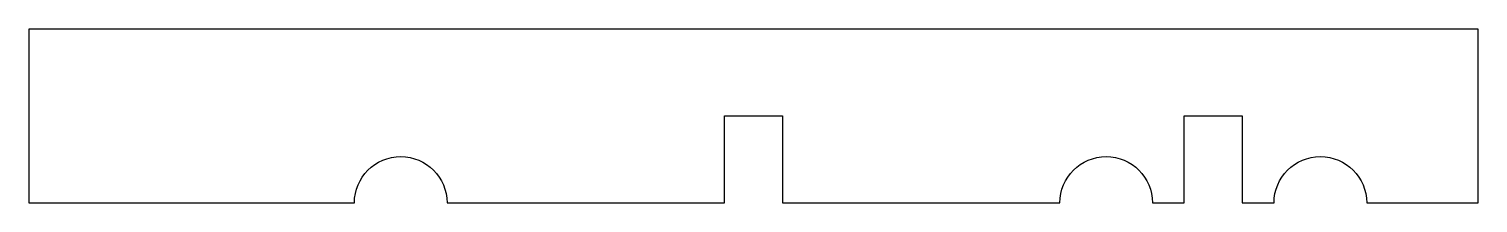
# Model space of a CAD drawing. Header units: millimetres. Extents: x 102 to 227, y -15 to 0.
import ezdxf

# ---------------------------------------------------------------- set-up
doc = ezdxf.new("R2010")
doc.units = ezdxf.units.MM
doc.layers.get('0').update_dxf_attribs({"linetype": 'CONTINUOUS'})

msp = doc.modelspace()

# ---------------------------------------------------------------- linework, layer by layer
msp.add_lwpolyline([(209.8, -15, -1), (217.8, -15), (227.41, -15), (227.41, 0), (102.3, 0), (102.3, -15), (130.4, -15, -1), (138.4, -15), (162.36, -15), (162.36, -7.5), (167.36, -7.5), (167.36, -15), (191.31, -15, -1), (199.31, -15), (202.05, -15), (202.05, -7.5), (207.05, -7.5), (207.05, -15)], format="xyb", close=True)

doc.saveas('drawing.dxf')
